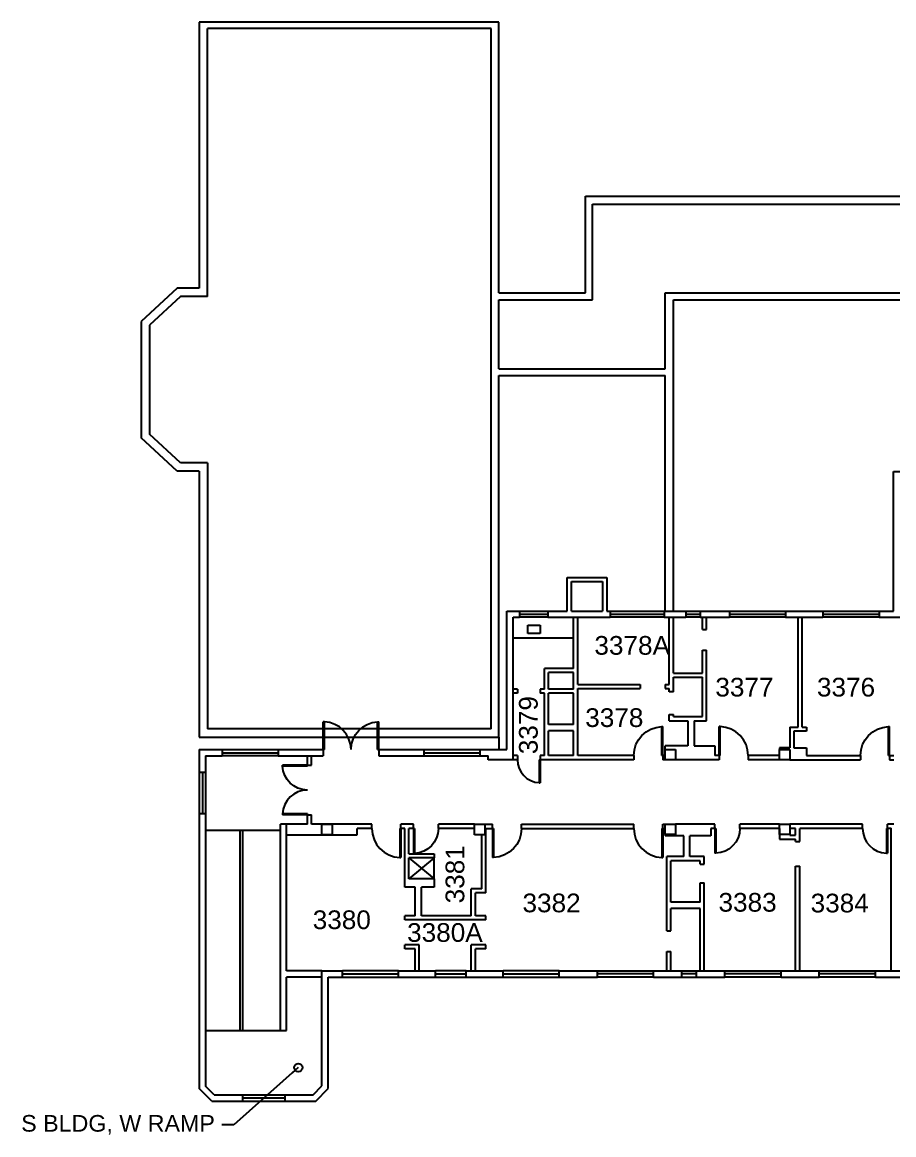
# Model space of a CAD drawing. Header units: inches. Extents: x -255 to 5932, y -1112 to 3109.
# Drawn here: x -255 to 1002, y 71 to 1678 of the extents above; entities that cross this region are included whole.
import ezdxf

# ---------------------------------------------------------------- set-up
doc = ezdxf.new("R2010")
doc.units = ezdxf.units.IN
doc.header["$LTSCALE"] = 48
doc.header["$MEASUREMENT"] = 0
doc.layers.get('0').update_dxf_attribs({"linetype": 'CONTINUOUS'})
for name, color, linetype in [('A-ANNO-RNUM', 4, 'CONTINUOUS'), ('A-ANNO-RNUM-NEW', 4, 'CONTINUOUS'), ('A-ANNO-TEXT-STAIR', 4, 'CONTINUOUS'), ('A-DOOR', 2, 'CONTINUOUS'), ('A-FLOR-CASE', 3, 'CONTINUOUS'), ('A-FLOR-PFIX', 2, 'CONTINUOUS'), ('A-FLOR-STRS', 2, 'CONTINUOUS'), ('A-GLAZ', 2, 'CONTINUOUS'), ('A-GLAZ-SILL', 1, 'CONTINUOUS'), ('A-ROOF-MED', 3, 'CONTINUOUS'), ('A-ROOF-THIN', 1, 'CONTINUOUS'), ('A-SHAFT', 1, 'CONTINUOUS'), ('A-WALL-FULL', 6, 'CONTINUOUS'), ('S-COLS', 5, 'CONTINUOUS')]:
    doc.layers.add(name, color=color, linetype=linetype)
doc.layers.get('0').freeze()
doc.styles.add('ARIAL', font='arial.ttf')
doc.styles.get("Standard").update_dxf_attribs({"font": 'SIMPLEX'})
doc.dimstyles.new('DIM1-4', dxfattribs={"dimscale": 48, "dimtxt": 0.09375, "dimasz": 0.125, "dimexe": 0.125, "dimexo": 0.09375, "dimgap": 0.046875, "dimtad": 1, "dimdec": 4, "dimzin": 7, "dimdsep": 46, "dimlunit": 4, "dimtxsty": 'Standard', "dimblk": 'TICK', "dimcen": 2.25, "dimdle": 1.5, "dimadec": 0, "dimazin": 0, "dimtfac": 1, "dimtdec": 4, "dimtix": 1, "dimtofl": 0, "dimtmove": 2, "dimatfit": 3, "dimldrblk": 'TICK', "dimfxl": 1, "dimtolj": 1, "dimtzin": 0, "dimarcsym": 0})

# ---------------------------------------------------------------- blocks, each defined once
blk = doc.blocks.new('TICK')
at = {"linetype": 'Continuous'}
blk.add_line((0.99, 0), (-0.99, 0), dxfattribs=at)
at = {"color": 11}
blk.add_line((-0.22, -0.22), (0.22, 0.22), dxfattribs=at)
blk = doc.blocks.new('DOOR36')
for p, q in [((-1.5, 0), (0, 0)), ((-1.5, 0), (-1.5, -36)), ((0, 0), (0, -36)), ((-1.5, -36), (0, -36))]:
    blk.add_line(p, q)
blk.add_arc((0, 0), 36, 180, 267.6401)

msp = doc.modelspace()

# ---------------------------------------------------------------- linework, layer by layer
at = {"layer": 'A-FLOR-CASE'}
msp.add_line((453, 789), (540, 789), dxfattribs=at)
at = {"layer": 'A-FLOR-PFIX'}
for p, q in [((474, 795), (474, 807)), ((474, 807), (492, 807)), ((492, 807), (492, 795)), ((492, 795), (474, 795))]:
    msp.add_line(p, q, dxfattribs=at)
at = {"layer": 'A-FLOR-STRS'}
for p, q in [((117, 510.5), (9, 510.5)), ((59, 222), (59, 510.5)), ((63, 222), (63, 510.5)), ((9, 222), (63, 222)), ((63, 222), (117, 222)), ((117, 222), (126, 222))]:
    msp.add_line(p, q, dxfattribs=at)
at = {"layer": 'A-GLAZ'}
for p, q in [((462, 823), (503, 823)), ((593, 823), (671, 823)), ((701.8, 823), (722.8, 823)), ((764.8, 823), (845.8, 823)), ((899.8, 823), (980.8, 823)), ((33, 623), (114, 623)), ((324, 623), (405, 623)), ((4.5, 594.5), (4.5, 534.5)), ((206.5, 303.5), (287.5, 303.5)), ((341, 303.5), (385, 303.5)), ((438.5, 303.5), (519.5, 303.5)), ((655.5, 303.5), (574.5, 303.5)), ((717.5, 303.5), (696.5, 303.5)), ((839.5, 303.5), (758.5, 303.5)), ((975.5, 303.5), (894.5, 303.5)), ((62.5, 124.5), (123.5, 124.5))]:
    msp.add_line(p, q, dxfattribs=at)
at = {"layer": 'A-GLAZ-SILL'}
for p, q in [((462, 827.5), (503, 827.5)), ((593, 827.5), (671, 827.5)), ((701.8, 827.5), (722.8, 827.5)), ((764.8, 827.5), (845.8, 827.5)), ((899.8, 827.5), (980.8, 827.5)), ((503, 818.5), (462, 818.5)), ((671, 818.5), (593, 818.5)), ((722.8, 818.5), (701.8, 818.5)), ((845.8, 818.5), (764.8, 818.5)), ((980.8, 818.5), (899.8, 818.5)), ((33, 627.5), (114, 627.5)), ((324, 627.5), (405, 627.5)), ((114, 618.5), (33, 618.5)), ((324, 618.5), (405, 618.5)), ((0, 594.5), (0, 534.5)), ((9, 594.5), (9, 534.5)), ((287.5, 308), (206.5, 308)), ((385, 308), (341, 308)), ((519.5, 308), (438.5, 308)), ((574.5, 308), (655.5, 308)), ((696.5, 308), (717.5, 308)), ((758.5, 308), (839.5, 308)), ((894.5, 308), (975.5, 308)), ((206.5, 299), (287.5, 299)), ((341, 299), (385, 299)), ((438.5, 299), (519.5, 299)), ((655.5, 299), (574.5, 299)), ((696.5, 299), (717.5, 299)), ((839.5, 299), (758.5, 299)), ((975.5, 299), (894.5, 299)), ((62.5, 129), (123.5, 129)), ((62.5, 120), (123.5, 120))]:
    msp.add_line(p, q, dxfattribs=at)
at = {"layer": 'A-ROOF-MED'}
for p, q in [((0, 1677.5), (0, 1293.5)), ((432, 1677.5), (0, 1677.5)), ((432, 1287), (432, 1677.5)), ((557.5, 1287), (557.5, 1426.5)), ((557.5, 1426.5), (1086, 1426.5)), ((-32, 1293.5), (-84, 1245.5)), ((0, 1293.5), (-32, 1293.5)), ((432, 1287), (557.5, 1287)), ((-84, 1245.5), (-84, 1077.5)), ((-32, 1029.5), (-84, 1077.5)), ((0, 1029.5), (-32, 1029.5)), ((0, 1029.5), (0, 645.5)), ((0, 645.5), (432, 645.5)), ((432, 645.5), (432, 627.5))]:
    msp.add_line(p, q, dxfattribs=at)
at = {"layer": 'A-ROOF-THIN'}
for p, q in [((12, 1281.5), (12, 1668.5)), ((421, 1668.5), (12, 1668.5)), ((421, 657.5), (421, 1668.5)), ((567.5, 1277), (567.5, 1415)), ((567.5, 1415), (1076, 1415)), ((672, 1287), (1076, 1287)), ((672, 1177), (672, 1287)), ((-27.3, 1281.5), (-72, 1240.2)), ((12, 1281.5), (-27.3, 1281.5)), ((432, 1277), (567.5, 1277)), ((432, 1177), (432, 1277)), ((684, 1277), (1172.5, 1277)), ((684, 827.5), (684, 1277)), ((-72, 1240.2), (-72, 1082.8)), ((432, 1177), (672, 1177)), ((432, 645.5), (432, 1167.5)), ((432, 1167.5), (672, 1167.5)), ((672, 827.5), (672, 1167.5)), ((-27.3, 1041.5), (-72, 1082.8)), ((12, 1041.5), (-27.3, 1041.5)), ((12, 1041.5), (12, 657.5)), ((421, 657.5), (12, 657.5))]:
    msp.add_line(p, q, dxfattribs=at)
at = {"layer": 'A-SHAFT', "linetype": 'Continuous'}
for p, q in [((302.5, 471), (339, 441)), ((339, 471), (302.5, 441)), ((339, 441), (339, 471))]:
    msp.add_line(p, q, dxfattribs=at)
at = {"layer": 'A-WALL-FULL'}
for p, q in [((1001.5, 1029), (1332, 1029)), ((1001.5, 827.5), (1001.5, 1029)), ((531, 827.5), (531, 876)), ((531, 876), (588, 876)), ((537, 827.5), (537, 870)), ((537, 870), (582, 870)), ((582, 870), (582, 827.5)), ((588, 876), (588, 827.5)), ((444, 627.5), (444, 827.5)), ((444, 827.5), (462, 827.5)), ((462, 827.5), (462, 818.5)), ((503, 827.5), (503, 818.5)), ((503, 827.5), (531, 827.5)), ((537, 827.5), (582, 827.5)), ((588, 827.5), (593, 827.5)), ((593, 827.5), (593, 818.5)), ((671, 827.5), (701.8, 827.5)), ((671, 827.5), (671, 818.5)), ((701.8, 827.5), (701.8, 818.5)), ((722.8, 827.5), (722.8, 818.5)), ((722.8, 827.5), (764.8, 827.5)), ((764.8, 827.5), (764.8, 818.5)), ((845.8, 827.5), (845.8, 818.5)), ((845.8, 827.5), (899.8, 827.5)), ((899.8, 827.5), (899.8, 818.5)), ((980.8, 827.5), (980.8, 818.5)), ((980.8, 827.5), (1001.5, 827.5)), ((453, 612.7), (453, 818.5)), ((453, 818.5), (462, 818.5)), ((503, 818.5), (593, 818.5)), ((540, 744.7), (540, 818.5)), ((546, 721.6), (546, 818.5)), ((671, 818.5), (701.8, 818.5)), ((678, 721.6), (678, 818.5)), ((684, 738), (684, 818.5)), ((722.8, 818.5), (764.8, 818.5)), ((726, 801), (726, 818.5)), ((732, 801), (732, 818.5)), ((845.8, 818.5), (899.8, 818.5)), ((864, 660), (864, 818.5)), ((870, 660), (870, 818.5)), ((980.8, 818.5), (1172.5, 818.5)), ((726, 801), (732, 801)), ((726, 771), (732, 771)), ((726, 738), (726, 771)), ((732, 669), (732, 771)), ((540, 744.7), (498, 744.7)), ((498, 714.7), (498, 744.7)), ((540, 738.7), (504, 738.7)), ((504, 714.7), (504, 738.7)), ((540, 714.7), (540, 738.7)), ((684, 738), (726, 738)), ((684, 732), (726, 732)), ((684, 711), (684, 732)), ((726, 675), (726, 732)), ((459, 714.7), (453, 714.7)), ((459, 708.7), (453, 708.7)), ((459, 714.7), (459, 708.7)), ((492, 714.7), (492, 708.7)), ((498, 714.7), (492, 714.7)), ((498, 708.7), (492, 708.7)), ((498, 618.7), (498, 708.7)), ((540, 714.7), (504, 714.7)), ((540, 708.7), (504, 708.7)), ((504, 663.7), (504, 708.7)), ((540, 663.7), (540, 708.7)), ((546, 721.6), (636, 721.6)), ((546, 618.7), (546, 715.6)), ((546, 715.6), (636, 715.6)), ((636, 721.6), (636, 715.6)), ((672, 721.6), (672, 715.6)), ((672, 721.6), (678, 721.6)), ((672, 715.6), (678, 715.6)), ((678, 711), (678, 715.6)), ((684, 711), (678, 711)), ((678, 669), (678, 678)), ((678, 678), (684, 678)), ((684, 675), (684, 678)), ((684, 675), (726, 675)), ((540, 663.7), (504, 663.7)), ((678, 669), (705, 669)), ((705, 669), (705, 633)), ((714, 669), (714, 633)), ((714, 669), (732, 669)), ((852, 660), (864, 660)), ((852, 660), (852, 630)), ((870, 660), (876, 660)), ((876, 660), (876, 654)), ((504, 618.7), (504, 654.7)), ((540, 654.7), (504, 654.7)), ((540, 618.7), (540, 654.7)), ((876, 654), (858, 654)), ((858, 654), (858, 630)), ((0, 627.5), (33, 627.5)), ((0, 627.5), (0, 594.5)), ((33, 627.5), (33, 618.5)), ((114, 627.5), (114, 618.5)), ((114, 627.5), (179, 627.5)), ((179, 627.5), (179, 618.5)), ((259, 627.5), (259, 618.5)), ((259, 627.5), (324, 627.5)), ((324, 627.5), (324, 618.5)), ((405, 627.5), (405, 618.5)), ((405, 627.5), (444, 627.5)), ((705, 633), (672, 633)), ((672, 627.7), (672, 633)), ((714, 633), (744, 633)), ((744, 633), (744, 618.8)), ((852, 630), (837, 630)), ((837, 630), (837, 627.8)), ((858, 630), (876, 630)), ((876, 630), (876, 618.8)), ((9, 618.5), (9, 594.5)), ((9, 618.5), (33, 618.5)), ((114, 618.5), (179, 618.5)), ((156, 605.1), (156, 618.5)), ((162, 605.1), (162, 618.5)), ((259, 618.5), (324, 618.5)), ((405, 618.5), (417, 618.5)), ((417, 612.7), (417, 618.5)), ((453, 612.7), (417, 612.7)), ((459, 618.7), (453, 618.7)), ((459, 612.7), (453, 612.7)), ((459, 618.7), (459, 612.7)), ((492, 618.7), (492, 612.7)), ((498, 618.7), (492, 618.7)), ((627, 612.7), (492, 612.7)), ((540, 618.7), (504, 618.7)), ((627, 618.7), (546, 618.7)), ((627, 618.7), (627, 612.7)), ((672, 618.7), (669, 618.7)), ((669, 618.7), (669, 612.7)), ((672, 612.7), (669, 612.7)), ((750, 612.8), (687, 612.8)), ((750, 618.8), (744, 618.8)), ((750, 618.8), (750, 612.8)), ((837, 618.8), (792, 618.8)), ((792, 618.8), (792, 612.8)), ((837, 612.8), (792, 612.8)), ((852, 612.8), (954, 612.8)), ((876, 618.8), (954, 618.8)), ((954, 618.8), (954, 612.8)), ((996, 618.8), (996, 612.8)), ((996, 618.8), (1002, 618.8)), ((996, 612.8), (1002, 612.8)), ((9, 594.5), (0, 594.5)), ((156, 605.1), (162, 605.1)), ((9, 534.5), (0, 534.5)), ((0, 534.5), (0, 138)), ((9, 534.5), (9, 141.7)), ((156, 519.6), (156, 533.1)), ((156, 533.1), (162, 533.1)), ((162, 519.6), (162, 533.1)), ((117, 222), (117, 519.6)), ((156, 519.6), (117, 519.6)), ((126, 308), (126, 519.6)), ((249, 519.6), (162, 519.6)), ((249, 513.6), (249, 519.6)), ((309, 519.6), (291, 519.6)), ((291, 513.6), (291, 519.6)), ((309, 513.6), (309, 519.6)), ((397, 519.6), (345, 519.6)), ((345, 513.6), (345, 519.6)), ((412, 519.6), (423, 519.6)), ((423, 513.6), (423, 519.6)), ((465, 513.6), (465, 519.6)), ((465, 519.6), (627, 519.6)), ((627, 513.6), (627, 519.6)), ((669, 513.6), (669, 519.6)), ((669, 519.6), (672, 519.6)), ((744, 519.7), (687, 519.7)), ((744, 513.7), (744, 519.7)), ((837, 519.7), (780, 519.7)), ((780, 513.7), (780, 519.7)), ((957, 519.7), (852, 519.7)), ((957, 513.7), (957, 519.7)), ((1002, 519.7), (993, 519.7)), ((993, 513.7), (993, 519.7)), ((126, 504.6), (228, 504.6)), ((249, 513.6), (228, 513.6)), ((228, 504.6), (228, 513.6)), ((296.5, 513.6), (291, 513.6)), ((296.5, 429), (296.5, 513.6)), ((302.5, 477), (302.5, 513.6)), ((309, 513.6), (302.5, 513.6)), ((397, 513.6), (345, 513.6)), ((407.5, 426.6), (407.5, 504.6)), ((413.5, 513.6), (423, 513.6)), ((413.5, 420.6), (413.5, 513.6)), ((465, 513.6), (627, 513.6)), ((669, 513.6), (672, 513.6)), ((672, 504.7), (672, 503)), ((699, 503), (672, 503)), ((699, 473), (699, 503)), ((708, 473), (708, 503)), ((738, 503), (708, 503)), ((744, 513.7), (738, 513.7)), ((738, 513.7), (738, 503)), ((837, 513.7), (780, 513.7)), ((837, 513.7), (837, 498)), ((837, 498), (860.5, 498)), ((860.5, 513.7), (852, 513.7)), ((852, 504.7), (852, 504)), ((852, 504), (860.5, 504)), ((860.5, 504), (860.5, 513.7)), ((860.5, 495), (860.5, 498)), ((957, 513.7), (866.5, 513.7)), ((866.5, 495), (866.5, 513.7)), ((998.5, 513.7), (993, 513.7)), ((998.5, 308), (998.5, 513.8)), ((860.5, 495), (866.5, 495)), ((302.5, 477), (339, 477)), ((339, 471), (302.5, 471)), ((302.5, 441), (302.5, 471)), ((339, 477), (339, 471)), ((674.5, 366), (674.5, 473)), ((699, 473), (674.5, 473)), ((680.5, 407), (680.5, 467)), ((722.5, 467), (680.5, 467)), ((728.5, 473), (708, 473)), ((722.5, 462), (722.5, 467)), ((728.5, 462), (728.5, 473)), ((722.5, 462), (728.5, 462)), ((860.5, 308), (860.5, 459)), ((860.5, 459), (866.5, 459)), ((866.5, 308), (866.5, 459)), ((339, 441), (302.5, 441)), ((339, 441), (339, 429)), ((722.5, 407), (722.5, 435)), ((722.5, 435), (728.5, 435)), ((728.5, 308), (728.5, 435)), ((311.5, 429), (296.5, 429)), ((311.5, 387.6), (311.5, 429)), ((320.5, 387.6), (320.5, 429)), ((339, 429), (320.5, 429)), ((407.5, 426.6), (392.5, 426.6)), ((392.5, 387.6), (392.5, 426.6)), ((413.5, 420.6), (398.5, 420.6)), ((398.5, 387.6), (398.5, 420.6)), ((722.5, 407), (680.5, 407)), ((296.5, 381.6), (296.5, 387.6)), ((311.5, 387.6), (296.5, 387.6)), ((392.5, 387.6), (320.5, 387.6)), ((413.5, 387.6), (398.5, 387.6)), ((413.5, 381.6), (413.5, 387.6)), ((680.5, 366), (680.5, 398)), ((722.5, 398), (680.5, 398)), ((722.5, 308), (722.5, 398)), ((413.5, 381.6), (296.5, 381.6)), ((674.5, 366), (680.5, 366)), ((296.5, 339.6), (296.5, 345.6)), ((317.5, 345.6), (296.5, 345.6)), ((311.5, 339.6), (296.5, 339.6)), ((311.5, 308), (311.5, 339.6)), ((317.5, 308), (317.5, 345.6)), ((392.5, 308), (392.5, 345.6)), ((413.5, 345.6), (392.5, 345.6)), ((398.5, 308), (398.5, 339.6)), ((413.5, 339.6), (398.5, 339.6)), ((413.5, 339.6), (413.5, 345.6)), ((674.5, 336), (680.5, 336)), ((674.5, 308), (674.5, 336)), ((680.5, 308), (680.5, 336)), ((177, 308), (126, 308)), ((177, 141.9), (177, 308)), ((177, 308), (206.5, 308)), ((206.5, 299), (206.5, 308)), ((287.5, 308), (341, 308)), ((287.5, 299), (287.5, 308)), ((341, 299), (341, 308)), ((385, 308), (438.5, 308)), ((385, 299), (385, 308)), ((438.5, 299), (438.5, 308)), ((519.5, 308), (574.5, 308)), ((519.5, 299), (519.5, 308)), ((574.5, 299), (574.5, 308)), ((655.5, 308), (696.5, 308)), ((655.5, 299), (655.5, 308)), ((696.5, 299), (696.5, 308)), ((717.5, 308), (758.5, 308)), ((717.5, 308), (749, 308)), ((717.5, 299), (717.5, 308)), ((758.5, 299), (758.5, 308)), ((839.5, 308), (894.5, 308)), ((839.5, 299), (839.5, 308)), ((894.5, 299), (894.5, 308)), ((975.5, 308), (1030.5, 308)), ((975.5, 299), (975.5, 308)), ((126, 222), (126, 299)), ((177, 299), (126, 299)), ((186, 138.2), (186, 299)), ((186, 299), (206.5, 299)), ((287.5, 299), (341, 299)), ((385, 299), (438.5, 299)), ((519.5, 299), (574.5, 299)), ((655.5, 299), (696.5, 299)), ((717.5, 299), (758.5, 299)), ((839.5, 299), (894.5, 299)), ((975.5, 299), (1030.5, 299)), ((18, 120), (0, 138)), ((21.7, 129), (9, 141.7)), ((21.7, 129), (62.5, 129)), ((62.5, 129), (62.5, 120)), ((123.5, 129), (123.5, 120)), ((123.5, 129), (164.2, 129)), ((164.2, 129), (177, 141.9)), ((168, 120), (186, 138.2)), ((18, 120), (62.5, 120)), ((123.5, 120), (168, 120))]:
    msp.add_line(p, q, dxfattribs=at)
at = {"layer": 'S-COLS'}
for p, q in [((672, 612.7), (672, 627.7)), ((672, 627.7), (687, 627.7)), ((687, 627.7), (687, 612.7)), ((837, 612.8), (837, 627.8)), ((837, 627.8), (852, 627.8)), ((852, 627.8), (852, 612.8)), ((687, 612.7), (672, 612.7)), ((852, 612.8), (837, 612.8)), ((177, 504.6), (177, 519.6)), ((177, 519.6), (192, 519.6)), ((192, 519.6), (192, 504.6)), ((397, 504.6), (397, 519.6)), ((397, 519.6), (412, 519.6)), ((412, 519.6), (412, 504.6)), ((672, 504.7), (672, 519.7)), ((672, 519.7), (687, 519.7)), ((687, 519.7), (687, 504.7)), ((837, 504.7), (837, 519.7)), ((837, 519.7), (852, 519.7)), ((852, 519.7), (852, 504.7)), ((192, 504.6), (177, 504.6)), ((412, 504.6), (397, 504.6)), ((687, 504.7), (672, 504.7)), ((852, 504.7), (837, 504.7))]:
    msp.add_line(p, q, dxfattribs=at)

# ---------------------------------------------------------------- block references
at = {"layer": 'A-DOOR'}
for p, xscale, yscale, zscale, rotation in [((179, 627.5), 1.111111111110993, 1.111111111110993, 1.111111111110993, 179.9999859789813), ((259, 627.5), -1.111111111110993, 1.111111111110987, 1.111111111110998, 180.0000140210186), ((669, 618.7), -1.166666667052856, 1.166666667052856, 1.166666667052857, 179.9999719579629), ((750, 618.7), 1.166666667052856, 1.166666667052856, 1.166666667052856, 180.000028042037), ((996, 618.7), -1.166666667052856, 1.166666667052856, 1.166666667052857, 179.9999719579629), ((492, 612.7), 0.9166666655531392, 0.9166666655531392, 0.9166666655531392, 359.9999719579629), ((291, 513.6), 1.166666666666471, 1.166666666666471, 1.166666666666471, 359.999971957963), ((423, 513.6), -1.166666667052857, 1.166666667052857, 1.166666667052857, 2.804203693251848e-05), ((669, 513.6), 1.166666667052857, 1.166666667052857, 1.166666667052857, 359.999971957963)]:
    msp.add_blockref('DOOR36', p, dxfattribs=dict(at, xscale=xscale, yscale=yscale, zscale=zscale, rotation=rotation))
at = {"layer": 'A-DOOR', "xscale": -1}
for p, rotation in [((156, 605.1), 270.0000140210188), ((309, 513.6), 2.80420369325185e-05), ((744, 513.7), 2.80420369325185e-05)]:
    msp.add_blockref('DOOR36', p, dxfattribs=dict(at, rotation=rotation))
at = {"layer": 'A-DOOR'}
for p, rotation in [((156, 533.1), 269.9999859789814), ((993, 513.7), 359.999971957963)]:
    msp.add_blockref('DOOR36', p, dxfattribs=dict(at, rotation=rotation))

# ---------------------------------------------------------------- texts
at = {"layer": 'A-ANNO-RNUM', "style": 'ARIAL'}
msp.add_text('3378A', height=27, dxfattribs=at).set_placement((570.1, 764.4))
at = {"layer": 'A-ANNO-RNUM-NEW', "style": 'ARIAL'}
for s, p in [('3377', (744.6, 704.1)), ('3376', (891.2, 704.1)), ('3378', (556.9, 660.1)), ('3382', (466.4, 392.6)), ('3383', (749.2, 393.5)), ('3384', (882.1, 392.4)), ('3380', (163.7, 368.3)), ('3380A', (299.9, 349.9))]:
    msp.add_text(s, height=27, dxfattribs=at).set_placement(p)
for s, p in [('3379', (488.3, 620.8)), ('3381', (382.4, 405.5))]:
    msp.add_text(s, height=27, rotation=90, dxfattribs=at).set_placement(p)
at = {"layer": 'A-ANNO-TEXT-STAIR', "style": 'ARIAL'}
msp.add_text('S BLDG, W RAMP', height=24, dxfattribs=at).set_placement((-256.9, 75.9))

# ---------------------------------------------------------------- leaders
at = {"layer": 'A-ANNO-TEXT-STAIR'}
msp.add_leader([(142.9, 168.4), (49.8, 85.8), (32.8, 85.8)], dimstyle='DIM1-4', override={"dimscale": 96, "dimgap": 0, "dimtad": 0, "dimldrblk": 'DotBlank'}, dxfattribs=at)

doc.saveas('drawing.dxf')
